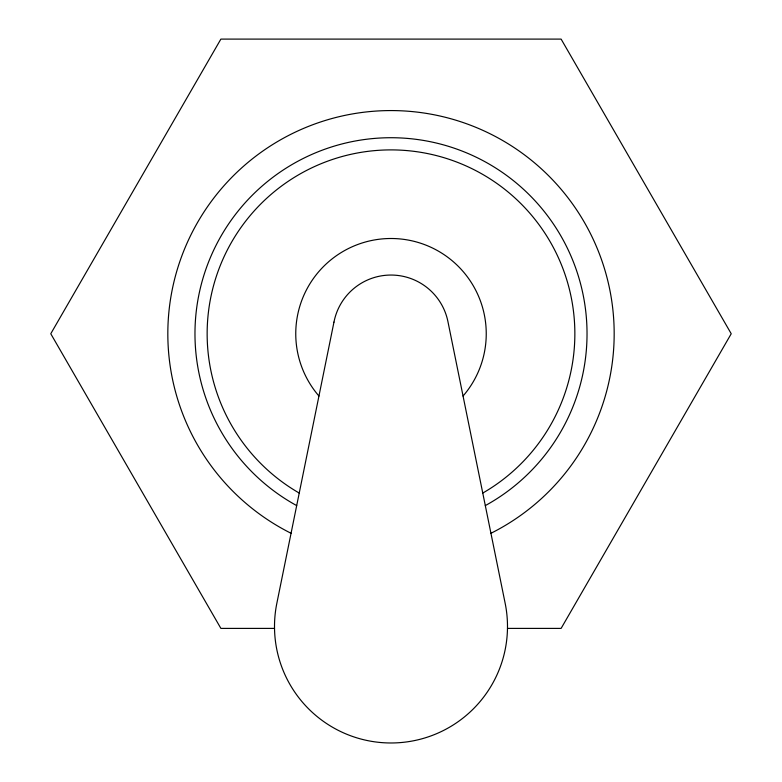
<?xml version="1.0" encoding="UTF-8"?>
<svg xmlns="http://www.w3.org/2000/svg" width="782" height="782" viewBox="0 0 782 782"><rect width="100%" height="100%" fill="white"/><g stroke="black" fill="none" stroke-linecap="round" stroke-linejoin="round"><path stroke-width="1.17" d="M274.521 628.396L220.886 628.396L50.771 333.748L220.886 39.1L561.114 39.1L731.229 333.748L561.114 628.396L507.479 628.396M291.06 533.285A223.163 223.163 0 0 1 217.24 193.701A223.163 223.163 0 0 1 564.76 193.701A223.163 223.163 0 0 1 490.94 533.285M296.691 505.602A196.028 196.028 0 0 1 239.927 208.833A196.028 196.028 0 0 1 542.073 208.833A196.028 196.028 0 0 1 485.309 505.602M299.232 493.061A183.848 183.848 0 0 1 250.123 215.617A183.848 183.848 0 0 1 531.877 215.617A183.848 183.848 0 0 1 482.768 493.061M318.948 396.034A95.248 95.248 0 0 1 325.302 264.785A95.248 95.248 0 0 1 456.698 264.785A95.248 95.248 0 0 1 463.052 396.034M333.963 322.116L276.926 602.873A116.489 116.489 0 0 0 391 742.978A116.489 116.489 0 0 0 505.074 602.873L448.037 322.116A58.093 58.093 0 0 0 333.963 322.116"/></g></svg>
